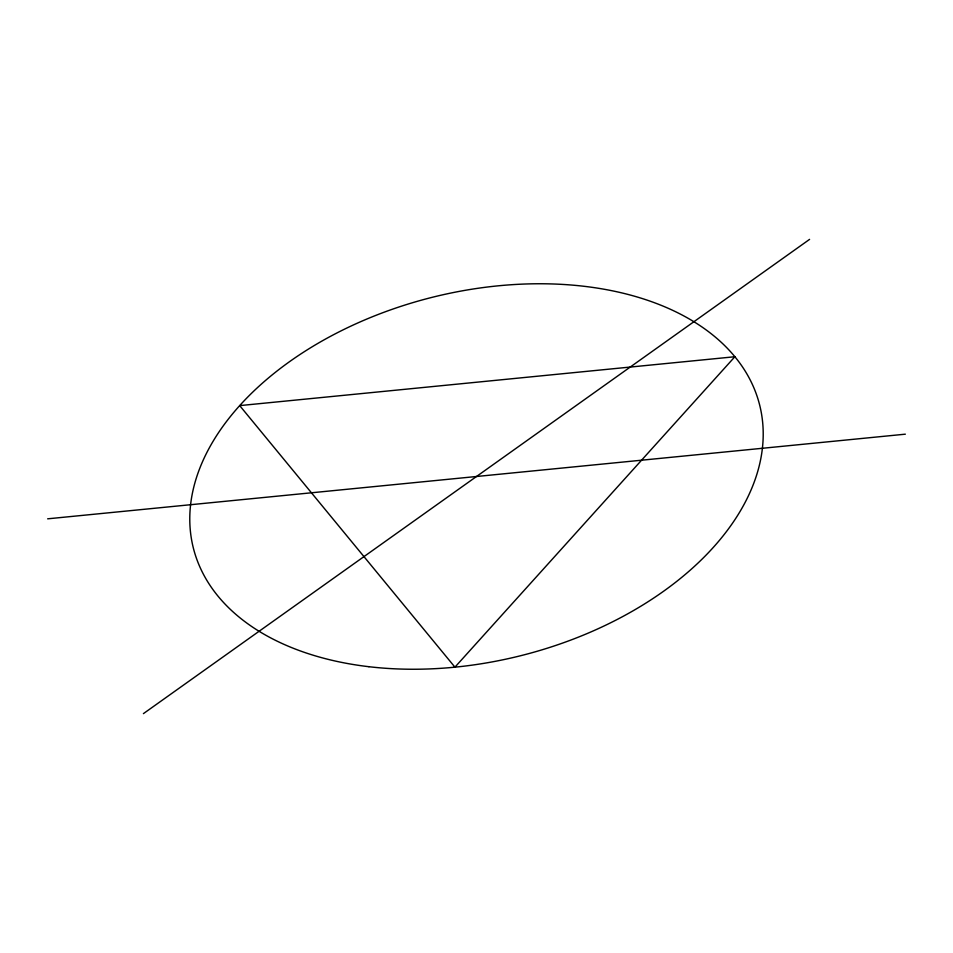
<?xml version="1.0" encoding="UTF-8"?>
<svg xmlns="http://www.w3.org/2000/svg" width="953" height="953" viewBox="0 0 953 953"><rect width="100%" height="100%" fill="white"/><g stroke="black" fill="none" stroke-linecap="round" stroke-linejoin="round"><path stroke-width="1.43" d="M143.415 713.63L809.585 239.37M47.65 518.825L905.35 434.175M734.87 356.732L454.938 667.16L239.691 405.609L734.87 356.732M368.906 666.707A292.035 184.572 -14.2 0 0 760.446 408.396A292.035 184.572 -14.2 0 0 300.147 354.397A292.035 184.572 -14.2 0 0 368.906 666.707"/></g></svg>
